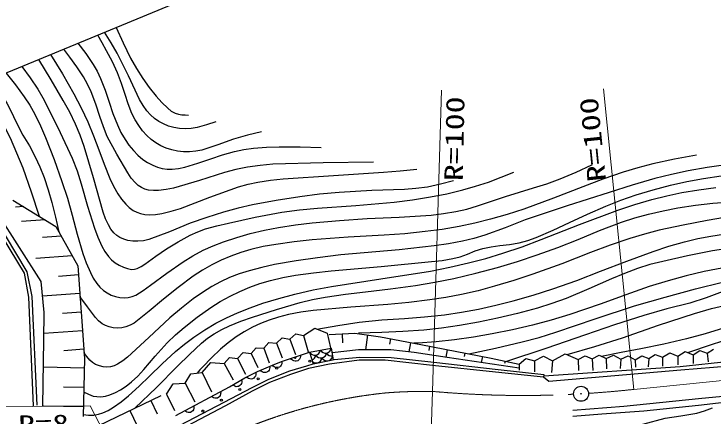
# Model space of a CAD drawing. Units: millimetres, scale not verified. Extents: x 40000 to 680000, y 20000 to 380000.
# Drawn here: x 98961 to 168436, y 274384 to 314324 of the extents above; entities that cross this region are included whole.
import ezdxf
from ezdxf.enums import TextEntityAlignment as Align

# ---------------------------------------------------------------- set-up
doc = ezdxf.new("R2010")
doc.units = ezdxf.units.MM
doc.header["$LTSCALE"] = 1000
doc.linetypes.add('CHAIN', pattern=[18.5, 12, -1.5, 3.5, -1.5])
for name, color, linetype, lineweight in [('M-BGD', 7, 'Continuous', 25), ('M-BGD-HTXT', 7, 'Continuous', 13), ('M-BMK', 2, 'CHAIN', 13)]:
    doc.layers.add(name, color=color, linetype=linetype, lineweight=lineweight)
doc.layers.add('M-BMK-SRVR', color=7, linetype='Continuous')
doc.styles.add('ＭＳ ゴシック', font='')
doc.styles.get('ＭＳ ゴシック').set_extended_font_data('MS Gothic')

# ---------------------------------------------------------------- blocks, each defined once
blk = doc.blocks.new('BUHIN10')
at = {"color": 7, "linetype": 'Continuous', "lineweight": 25}
blk.add_lwpolyline([(59, 497), (168, 443), (258, 372), (356, 265), (403, 149), (424, 28), (405, -126), (357, -239), (284, -341), (164, -425), (60, -473), (-59, -497)], dxfattribs=at)
blk = doc.blocks.new('BUHIN96')
at = {"color": 3, "linetype": 'Continuous', "lineweight": 25}
for radius in [746, 22.5]:
    blk.add_circle((0, 0), radius, dxfattribs=at)

msp = doc.modelspace()

# ---------------------------------------------------------------- linework, layer by layer
at = {"layer": 'M-BGD'}
for p, q in [((89951, 305055), (117664, 316524)), ((101661, 287731), (96421, 295882)), ((98861, 295838), (103120, 293220)), ((99926, 295183), (99115, 295125)), ((102055, 293874), (99716, 293706)), ((103120, 293220), (105294, 289316)), ((97796, 292176), (99970, 288582)), ((100280, 288711), (98106, 292319)), ((103663, 292244), (101809, 292110)), ((104750, 290292), (101149, 290032)), ((105294, 289316), (105959, 280094)), ((99970, 288582), (100414, 286186)), ((100768, 286271), (100280, 288711)), ((105360, 288394), (103392, 288251)), ((101972, 284670), (101661, 287731)), ((101257, 275445), (100768, 286271)), ((105494, 286549), (101808, 286283)), ((100414, 286186), (100857, 275411)), ((101928, 281919), (101972, 284670)), ((105627, 284705), (103797, 284573)), ((105760, 282860), (101938, 282585)), ((127736, 282398), (128856, 283098)), ((128856, 283098), (130089, 282622)), ((125046, 281613), (125620, 282146)), ((125620, 282146), (126391, 282006)), ((126391, 282006), (126965, 282538)), ((126965, 282538), (127736, 282398)), ((127736, 282398), (128184, 280773)), ((130089, 282622), (130425, 281165)), ((130282, 282484), (132845, 282622)), ((131564, 282553), (131612, 281665)), ((132845, 282622), (135372, 282241)), ((134109, 282432), (133887, 280960)), ((135372, 282241), (139389, 281480)), ((101839, 275397), (101928, 281919)), ((123785, 281109), (124290, 281676)), ((124290, 281676), (125046, 281613)), ((125046, 281613), (125606, 280157)), ((126391, 282006), (126951, 280493)), ((136377, 282051), (136273, 281505)), ((138385, 281670), (138210, 280745)), ((139389, 281480), (146384, 280129)), ((105893, 281016), (103902, 280872)), ((121180, 280100), (121726, 280689)), ((121726, 280689), (122524, 280605)), ((122524, 280605), (123029, 281172)), ((123029, 281172), (123785, 281109)), ((123785, 281109), (124318, 279652)), ((125565, 279786), (128343, 280718)), ((128343, 280718), (130490, 281133)), ((128343, 280718), (128687, 279583)), ((130490, 281133), (130668, 279971)), ((133191, 280960), (130594, 280649)), ((136411, 280960), (133191, 280960)), ((138731, 280683), (136411, 280960)), ((142021, 280198), (138731, 280683)), ((140263, 281311), (140183, 280896)), ((142012, 280973), (141867, 280221)), ((164934, 280339), (165670, 280784)), ((165670, 280784), (166468, 280462)), ((166468, 280462), (167118, 280883)), ((167118, 280883), (167845, 280616)), ((167845, 280616), (168494, 281037)), ((105959, 280094), (105826, 274326)), ((119835, 279596), (120381, 280185)), ((120381, 280185), (121180, 280100)), ((121180, 280100), (121964, 278532)), ((122524, 280605), (123197, 279204)), ((130314, 279895), (130799, 279999)), ((130799, 279999), (133327, 280241)), ((133327, 280241), (136444, 280207)), ((136444, 280207), (140703, 279722)), ((149154, 279125), (142021, 280198)), ((143761, 280636), (143695, 280296)), ((145509, 280298), (145392, 279691)), ((146384, 280129), (149154, 279540)), ((149154, 279540), (149846, 280091)), ((149846, 280091), (150702, 279867)), ((150702, 279867), (151595, 280313)), ((151595, 280313), (152488, 279867)), ((152488, 279867), (153726, 280575)), ((153726, 280575), (155035, 280010)), ((155035, 280010), (155718, 280378)), ((155035, 280010), (155080, 278907)), ((155718, 280378), (156421, 280051)), ((156421, 280051), (157104, 280419)), ((156421, 280051), (156484, 278907)), ((157104, 280419), (157808, 280093)), ((157808, 280093), (158551, 280419)), ((157808, 280093), (157848, 279068)), ((158551, 280419), (159258, 280021)), ((159258, 280021), (159211, 279108)), ((159258, 280021), (160001, 280347)), ((160001, 280347), (160709, 279949)), ((160709, 279949), (161348, 280352)), ((161348, 280352), (162054, 280082)), ((162054, 280082), (161979, 279268)), ((162054, 280082), (162693, 280485)), ((162693, 280485), (163399, 280216)), ((163399, 280216), (164136, 280661)), ((163399, 280216), (163423, 279349)), ((164136, 280661), (164934, 280339)), ((164934, 280339), (164948, 279469)), ((166468, 280462), (166472, 279589)), ((167845, 280616), (167956, 279750)), ((117650, 278700), (118518, 279694)), ((118518, 279694), (119835, 279596)), ((119835, 279596), (120731, 277971)), ((123155, 278799), (124669, 279441)), ((124669, 279441), (125565, 279786)), ((126367, 278856), (128064, 279376)), ((128064, 279376), (128687, 279583)), ((130334, 279549), (128222, 279099)), ((128687, 279583), (130314, 279895)), ((133277, 279930), (130334, 279549)), ((135839, 279930), (133277, 279930)), ((140555, 279410), (135839, 279930)), ((146823, 278752), (140555, 279410)), ((140703, 279722), (147068, 278995)), ((147769, 279835), (147717, 279592)), ((149154, 279540), (149183, 278947)), ((150702, 279867), (150707, 278787)), ((151621, 278391), (165178, 279316)), ((152488, 279867), (152392, 278707)), ((160709, 279949), (160736, 279228)), ((165178, 279316), (171435, 279974)), ((171377, 279436), (165240, 278927)), ((105937, 279133), (101891, 279226)), ((116543, 278588), (117650, 278700)), ((117650, 278700), (118602, 276795)), ((121915, 278179), (123155, 278799)), ((124289, 278060), (126367, 278856)), ((128222, 279099), (126456, 278510)), ((151601, 278233), (146823, 278752)), ((147068, 278995), (151636, 278510)), ((165240, 278927), (152126, 277819)), ((115969, 277635), (116543, 278588)), ((120378, 277284), (121915, 278179)), ((122627, 277229), (124289, 278060)), ((126456, 278510), (124343, 277714)), ((151636, 278510), (151601, 278233)), ((152126, 277819), (151601, 278233)), ((105893, 277210), (103879, 277257)), ((114119, 276570), (114778, 277565)), ((114778, 277565), (115969, 277635)), ((115053, 274438), (120378, 277284)), ((115969, 277635), (116921, 275786)), ((119857, 275775), (122627, 277229)), ((124343, 277714), (122647, 276848)), ((114119, 276570), (114904, 274945)), ((122647, 276848), (119996, 275394)), ((166985, 276124), (174164, 276779)), ((107385, 273445), (113596, 276418)), ((112561, 275922), (113198, 274590)), ((159567, 275350), (166985, 276124)), ((174973, 276310), (166998, 275444)), ((105849, 275287), (101910, 275378)), ((109262, 270234), (119857, 275775)), ((119996, 275394), (109400, 269888)), ((154511, 274950), (159567, 275350)), ((166998, 275444), (161553, 274857)), ((110490, 274932), (111805, 272184)), ((157392, 274578), (154512, 274329)), ((161553, 274857), (157392, 274578))]:
    msp.add_line(p, q, dxfattribs=at)
for points in [[(109109, 312984), (109804, 311444), (110554, 309930), (111135, 308902), (111772, 307898), (112404, 307004), (113082, 306150), (113640, 305535), (114252, 304951), (114597, 304685), (114967, 304477), (115298, 304364), (115657, 304307), (115978, 304289), (116314, 304286)], [(123577, 302623), (122172, 302284), (120780, 301885), (119219, 301319), (117637, 300811), (117032, 300690), (116414, 300630), (115817, 300635), (115219, 300701), (114640, 300825), (114078, 301006), (113559, 301236), (113070, 301519), (112607, 301855), (112174, 302247), (111746, 302719), (111363, 303232), (111002, 303821), (110689, 304446), (110319, 305383), (110005, 306340), (109661, 307418), (109261, 308475), (108744, 309577), (108170, 310656), (107735, 311442), (107294, 312232)], [(119034, 303605), (118104, 303301), (117164, 303056), (116574, 302960), (115975, 302925), (115417, 302956), (114860, 303047), (114326, 303193), (113805, 303400), (113351, 303642), (112927, 303937), (112533, 304291), (112174, 304697), (111786, 305240), (111437, 305833), (110343, 308178), (109227, 310428), (108610, 311470), (107945, 312501)], [(105312, 311412), (106088, 310382), (106815, 309317), (107214, 308630), (107563, 307908), (108011, 306760), (108410, 305571), (108798, 304427), (109245, 303295), (109595, 302562), (109999, 301858), (110391, 301288), (110834, 300751), (111279, 300299), (111776, 299881), (112243, 299562), (112746, 299293), (113212, 299108), (113692, 298984), (114180, 298922), (114684, 298920), (115311, 298987), (115948, 299117), (117247, 299499), (118518, 299935), (119693, 300332), (120878, 300668), (121810, 300859), (122770, 300993), (124043, 301097), (125330, 301142), (127410, 301133), (129484, 301070)], [(134677, 299587), (129691, 299525), (124697, 299411), (123423, 299281), (122157, 299091), (121018, 298862), (119890, 298573), (117395, 297781), (114830, 297031), (114082, 296876), (113318, 296780), (112818, 296772), (112341, 296824), (111974, 296921), (111635, 297073), (111302, 297299), (110997, 297580), (110624, 298027), (110284, 298531), (109199, 300386), (108231, 302157), (107842, 303128), (107504, 304134), (107104, 305371), (106646, 306592), (106283, 307358), (105866, 308095), (105220, 309082), (104515, 310048), (104216, 310442), (103914, 310834)], [(102596, 310288), (103770, 308363), (104899, 306396), (105622, 305009), (106290, 303595), (106877, 302217), (107405, 300825), (107912, 299409), (108483, 297996), (108856, 297230), (109297, 296468), (109663, 295931), (110072, 295437), (110419, 295101), (110803, 294815), (111155, 294624), (111538, 294486), (111981, 294397), (112453, 294366), (113042, 294397), (113655, 294491), (114594, 294719), (115511, 295004), (118436, 296119), (121275, 297138), (122227, 297405), (123203, 297617), (124449, 297814), (125707, 297952), (130703, 298265), (135681, 298602), (137343, 298750), (139005, 298906)], [(142629, 297732), (141341, 297403), (140044, 297134), (138910, 296978), (137757, 296882), (134512, 296773), (131271, 296604), (129310, 296411), (127357, 296157), (125015, 295786), (122682, 295356), (121229, 295025), (119792, 294636), (118120, 294116), (116470, 293540), (114423, 292691), (112378, 291909), (111831, 291800), (111262, 291750), (110762, 291761), (110265, 291834), (109864, 291948), (109496, 292114), (109176, 292328), (108885, 292595), (108596, 292954), (108341, 293369), (108059, 293969), (107820, 294626), (106874, 298034), (105948, 301151), (105541, 302272), (105073, 303384), (104496, 304557), (103856, 305722), (102645, 307778), (101440, 309810)], [(99726, 309100), (100555, 307996), (101338, 306853), (101844, 305985), (102299, 305088), (103554, 302554), (104756, 299994), (105230, 298735), (105649, 297452), (106278, 295219), (106958, 293029), (107298, 292146), (107703, 291264), (108003, 290730), (108351, 290233), (108657, 289892), (109004, 289597), (109407, 289355), (109848, 289162), (110237, 289028), (110636, 288954), (110923, 288967), (111202, 289040), (111588, 289225), (111961, 289472), (113047, 290279), (114123, 291005), (115263, 291692), (116457, 292342), (117220, 292682), (118007, 292967), (119132, 293286), (120286, 293551), (122934, 294128), (125577, 294642), (127348, 294870), (129128, 295038), (132941, 295302), (136751, 295627), (138565, 295861), (140370, 296155), (141969, 296471), (143556, 296846), (144836, 297206), (146107, 297627), (147379, 298103), (148651, 298609)], [(98169, 308456), (99098, 307301), (99981, 306105), (100531, 305252), (101029, 304366), (101589, 303227), (102100, 302050), (102945, 299871), (103733, 297673), (104270, 296024), (104751, 294350), (105248, 292441), (105806, 290540), (106149, 289588), (106553, 288644), (106846, 288089), (107193, 287562), (107502, 287192), (107860, 286858), (108214, 286608), (108615, 286400), (109037, 286250), (109486, 286156), (109908, 286127), (110322, 286160), (110700, 286252), (111065, 286405), (111796, 286859), (112520, 287381), (114142, 288575), (115769, 289699), (116749, 290296), (117769, 290846), (118752, 291295), (119771, 291694), (121099, 292133), (122450, 292516), (123852, 292852), (125266, 293128), (126928, 293385), (128599, 293583), (131329, 293821), (134068, 293999), (137243, 294140), (140417, 294341), (141655, 294489), (142891, 294697), (143967, 294942), (145040, 295249), (147802, 296180), (150581, 297054), (151915, 297462), (153239, 297931), (154820, 298598), (156380, 299322), (156398, 299331), (156417, 299339)], [(101491, 294221), (100703, 296617), (99858, 298990), (99260, 300493), (98606, 301974), (98000, 303216), (97336, 304441), (96865, 305196), (96341, 305923), (95780, 306582), (95176, 307217)], [(96513, 307770), (97212, 306956), (97859, 306109), (98265, 305462), (98620, 304782), (99208, 303520), (99849, 302288), (100487, 301232), (101080, 300133), (101543, 299123), (101955, 298080), (102368, 296847), (102726, 295589), (103088, 294135), (103423, 292675)], [(166792, 300294), (164609, 299887), (162440, 299421), (160961, 299036), (159497, 298593), (157492, 297905), (155506, 297161), (152581, 296025), (149624, 294942), (147978, 294404), (146313, 293924), (144770, 293539), (143204, 293211), (141531, 292926), (139840, 292698), (137801, 292498), (135743, 292355), (132174, 292149), (128610, 291882), (126795, 291690), (124972, 291436), (123735, 291208), (122515, 290921), (121508, 290627), (120512, 290273), (119566, 289872), (118633, 289411), (117693, 288875), (116782, 288286), (115277, 287162), (113830, 286006), (112406, 284798), (110916, 283614), (110521, 283402), (110092, 283240), (109676, 283150), (109245, 283118), (108824, 283146), (108405, 283234), (108048, 283367), (107715, 283555), (107363, 283838), (107048, 284171), (106274, 285226), (105515, 286257)], [(169719, 299349), (167846, 299074), (165975, 298739), (164314, 298383), (162658, 297967), (160386, 297305), (158120, 296582), (153927, 295255), (149757, 293872), (147770, 293077), (145767, 292341), (144670, 292016), (143546, 291745), (142151, 291481), (140733, 291275), (137255, 290906), (133772, 290597), (131456, 290382), (129139, 290107), (127002, 289795), (124854, 289421), (123587, 289149), (122327, 288818), (121348, 288503), (120391, 288131), (119495, 287715), (118624, 287244), (117686, 286664), (116780, 286032), (115601, 285112), (114458, 284143), (112369, 282170), (110232, 280235), (109766, 279861), (109265, 279536), (108922, 279378), (108551, 279275), (108189, 279243), (107820, 279271), (107445, 279359), (107079, 279507), (106765, 279699), (106492, 279935), (106191, 280294), (105916, 280693)], [(105883, 276800), (106357, 276555), (106843, 276371), (107209, 276307), (107594, 276301), (108044, 276363), (108503, 276488), (109039, 276705), (109558, 276980), (110123, 277352), (110643, 277766), (111268, 278357), (111856, 278996), (112985, 280336), (114181, 281660), (115005, 282450), (115864, 283189), (117163, 284190), (118509, 285151), (119460, 285750), (120450, 286302), (121404, 286768), (122390, 287181), (123406, 287537), (124450, 287840), (125685, 288129), (126946, 288362), (128718, 288610), (130499, 288800), (135469, 289239), (140453, 289718), (141524, 289844), (142580, 290029), (143315, 290214), (144041, 290459), (144796, 290778), (145567, 291038), (146387, 291203), (147234, 291312), (148205, 291427), (149160, 291601), (150017, 291836), (150867, 292132), (152537, 292838), (154187, 293601), (155973, 294448), (157796, 295246), (159288, 295825), (160801, 296347), (162495, 296858), (164216, 297315), (165847, 297681), (167501, 297990), (169254, 298255)], [(105831, 274524), (106358, 274471), (106890, 274479), (107345, 274560), (107791, 274701), (108327, 274943), (108855, 275249), (109621, 275788), (110347, 276372), (111413, 277336), (112424, 278331), (113682, 279580), (115000, 280803), (115900, 281537), (116843, 282229), (117920, 282934), (119038, 283593), (120092, 284143), (121175, 284640), (122423, 285142), (123694, 285588), (125271, 286067), (126870, 286490), (128683, 286905), (130505, 287260), (135434, 288007), (140369, 288787), (142264, 289161), (144146, 289595), (145847, 290046), (147530, 290554), (149460, 291202), (151370, 291907), (155159, 293394), (158976, 294829), (160649, 295384), (162347, 295884), (163829, 296259), (165323, 296575), (167017, 296861), (168723, 297088)], [(110978, 275165), (113118, 277225), (115219, 279331), (116393, 280503), (117610, 281631), (118209, 282109), (118850, 282542), (119602, 282970), (120395, 283351), (121515, 283805), (122673, 284208), (125043, 284962), (127404, 285650), (128639, 285953), (129899, 286201), (131895, 286494), (133909, 286728), (136393, 287004), (138871, 287341), (140772, 287668), (142661, 288054), (144849, 288571), (147023, 289146), (148997, 289737), (150954, 290386), (152996, 291128), (155027, 291930), (157162, 292807), (159326, 293630), (160667, 294065), (162027, 294444), (163480, 294784), (164947, 295065), (166681, 295324), (168429, 295525), (170280, 295673)], [(169592, 294092), (167855, 293801), (165464, 293346), (163090, 292833), (161621, 292457), (160158, 292020), (158211, 291353), (156274, 290625), (153418, 289518), (150536, 288464), (148649, 287840), (146734, 287269), (145089, 286831), (143430, 286451), (141867, 286153), (140295, 285914), (138219, 285662), (136130, 285468), (132424, 285203), (128682, 284874), (127454, 284696), (126243, 284459), (125266, 284211), (124309, 283905), (123475, 283579), (122662, 283196), (121848, 282744), (121053, 282234), (120249, 281644), (119484, 281008), (118581, 280157), (117723, 279265), (117438, 278958), (117154, 278649)], [(129055, 283022), (131161, 283392), (133284, 283705), (135519, 283925), (137772, 284087), (139756, 284239), (141745, 284451), (143449, 284699), (145144, 285007), (146866, 285381), (148584, 285816), (150554, 286384), (152512, 287012), (154894, 287858), (157258, 288761), (159856, 289777), (162471, 290736), (164029, 291244), (165609, 291696), (166913, 292008), (168228, 292261), (169482, 292439)], [(170134, 291072), (168369, 290781), (165905, 290294), (163441, 289745), (162172, 289421), (160923, 289039), (159623, 288557), (158335, 288015), (156099, 287010), (153839, 286060), (152426, 285561), (150983, 285114), (149012, 284580), (147025, 284104), (145134, 283708), (143223, 283369), (141462, 283116), (139694, 282923), (137612, 282773), (135524, 282683), (134375, 282649), (133214, 282619)], [(171765, 289521), (167554, 288746), (165756, 288317), (163963, 287826), (162085, 287240), (160225, 286596), (157221, 285499), (154196, 284459), (152347, 283906), (150482, 283410), (148495, 282946), (146484, 282538), (144630, 282218), (142758, 281956), (140929, 281765), (139089, 281634), (138900, 281622), (138701, 281610)], [(144154, 280559), (146817, 281121), (149472, 281742), (151148, 282195), (152809, 282706), (156714, 284049), (160638, 285334), (163664, 286204), (166708, 287017), (169374, 287689)], [(197158, 287925), (195340, 287203), (193489, 286534), (192187, 286130), (190867, 285783), (189632, 285519), (188388, 285315), (187188, 285180), (185973, 285104), (182265, 285078), (178548, 284991), (177150, 284872), (175751, 284692), (174423, 284460), (173099, 284166), (171289, 283673), (169492, 283121), (167656, 282557), (165794, 282048), (163533, 281527), (161250, 281063), (159298, 280685), (157336, 280311)], [(169337, 286705), (167739, 286126), (166126, 285604), (163830, 285023), (161551, 284383), (158645, 283439), (155747, 282434), (151836, 281095), (147897, 279808)], [(153929, 280488), (156691, 281290), (159435, 282151), (163004, 283394), (166591, 284580), (168295, 285058), (170014, 285477)], [(165920, 280683), (168389, 281520), (170878, 282300), (172624, 282783), (174382, 283207), (177143, 283778), (179919, 284289), (180681, 284339), (181445, 284328), (183597, 284123), (185752, 283980), (186855, 284035), (187968, 284151), (188157, 284173), (188355, 284197)], [(127428, 280411), (127427, 280289), (127401, 280177), (127346, 280043), (127260, 279951), (127160, 279881), (127013, 279831), (126891, 279827), (126767, 279849), (126640, 279922), (126552, 279996), (126480, 280093)], [(124372, 279315), (124380, 279194), (124363, 279081), (124319, 278942), (124241, 278844), (124146, 278766), (124004, 278705), (123882, 278692), (123757, 278704), (123624, 278767), (123531, 278834), (123452, 278925)], [(125584, 279793), (125588, 279671), (125567, 279559), (125517, 279422), (125436, 279327), (125339, 279252), (125195, 279196), (125072, 279187), (124948, 279203), (124818, 279271), (124727, 279340), (124650, 279434)], [(122982, 278713), (122998, 278592), (122988, 278478), (122952, 278337), (122880, 278234), (122791, 278150), (122652, 278081), (122532, 278060), (122406, 278064), (122270, 278119), (122173, 278179), (122088, 278265)], [(121579, 277983), (121602, 277864), (121599, 277749), (121572, 277606), (121507, 277499), (121423, 277410), (121289, 277332), (121170, 277303), (121045, 277299), (120905, 277345), (120805, 277399), (120714, 277480)], [(152340, 271575), (155790, 272204), (159226, 272892), (161446, 273560), (163677, 274168), (165253, 274385), (166814, 274662), (167601, 274913), (168377, 275208)]]:
    msp.add_lwpolyline(points, dxfattribs=at)
for centre in [(128353, 279831), (125070, 279147), (123236, 278080), (121403, 277013), (119570, 275946), (117736, 274879)]:
    msp.add_circle(centre, 99.5, dxfattribs=at)
for centre, radius, start, end in [((128845, 281001), 576, 209.4425, 352.46558), ((129919, 281209), 576, 209.4425, 352.46558), ((126903, 280215), 99.5, 187.50179, 29.58817), ((128383, 280511), 576, 288.99542, 352.46558), ((129457, 280719), 576, 209.4425, 352.46558), ((128995, 280228), 576, 284.35498, 352.46558), ((130068, 280436), 576, 209.4425, 343.62708), ((130530, 280926), 576, 209.4425, 277.84253), ((128995, 280228), 576, 230.14862, 277.32556)]:
    msp.add_arc(centre, radius, start, end, dxfattribs=at)
at = {"layer": 'M-BGD-HTXT'}
for p, q in [((140558, 276829), (141447, 306767)), ((157553, 306893), (160579, 277030)), ((139672, 246704), (140558, 276829)), ((97879, 275284), (106521, 275381)), ((106521, 275381), (110774, 267322))]:
    msp.add_line(p, q, dxfattribs=at)
at = {"layer": 'M-BMK'}
msp.add_line((160579, 277030), (183397, 279300), dxfattribs=at)
for centre, radius, start, end in [((141041, 226941), 50000, 95.80011, 101.81503), ((139842, 226834), 50000, 89.17959, 94.42017), ((149560, 376423), 100000, 264.83517, 272.87106), ((149581, 376424), 100000, 273.71823, 276.31386), ((141041, 226941), 50000, 101.81503, 113.68292), ((105912, 273870), 8156, 170.01599, 306.5979)]:
    msp.add_arc(centre, radius, start, end, dxfattribs=at)

# ---------------------------------------------------------------- block references
at = {"layer": 'M-BGD', "rotation": 304.89134}
for p in [(119046, 276572), (116384, 275149)]:
    msp.add_blockref('BUHIN10', p, dxfattribs=at)
at = {"layer": 'M-BMK-SRVR', "rotation": 304.89134}
msp.add_blockref('BUHIN96', (155318, 276588), dxfattribs=at)

# ---------------------------------------------------------------- texts
at = {"layer": 'M-BGD-HTXT', "style": 'ＭＳ ゴシック', "width": 1.35}
for s, rotation, p in [('R=100', 88.8, (144113, 297690)), ('R=100', 95.8, (158356, 297799)), ('R=8', 1.5, (99420, 272045))]:
    msp.add_text(s, height=1833, rotation=rotation, dxfattribs=at).set_placement(p, align=Align.BOTTOM_LEFT)

doc.saveas('drawing.dxf')
